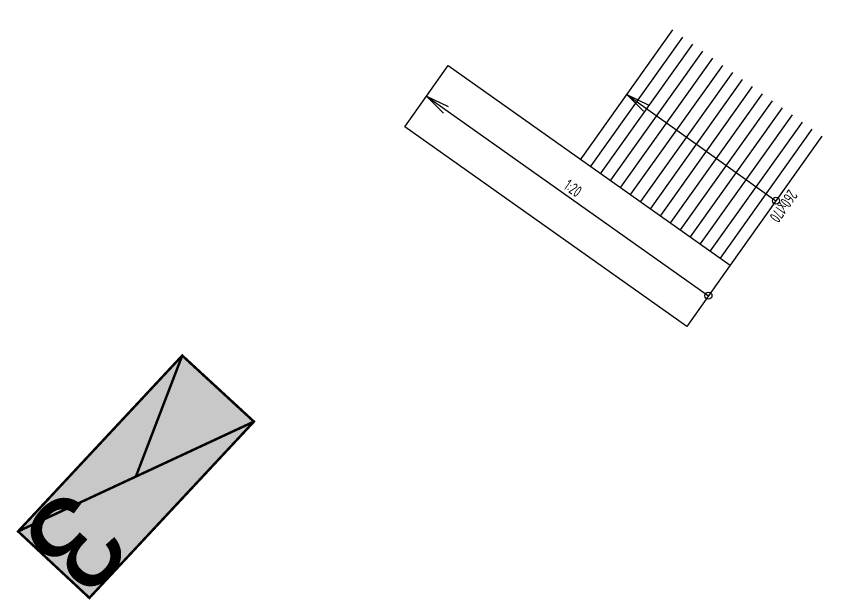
# Model space of a CAD drawing. Extents: x -2918 to -212, y 225 to 5715.
# Drawn here: x -1852.72 to -1835.32, y 314.46 to 326.88 of the extents above; entities that cross this region are included whole.
import ezdxf
from ezdxf.enums import TextEntityAlignment as Align

# ---------------------------------------------------------------- set-up
doc = ezdxf.new("R2010")
doc.units = 0
doc.layers.get('0').update_dxf_attribs({"linetype": 'CONTINUOUS'})
for name, color, linetype in [('_ВИДОВОЙ_ЭКРАН', 254, 'CONTINUOUS'), ('ДВ_ОФР_РАМКА', 7, 'CONTINUOUS'), ('ЛЕСТНИЦЫ', 4, 'CONTINUOUS'), ('ПАНДУС', 7, 'CONTINUOUS')]:
    doc.layers.add(name, color=color, linetype=linetype)
doc.styles.add('ISOCPEUR', font='isocpeur.ttf', dxfattribs={"width": 0.65})
doc.styles.get("Standard").update_dxf_attribs({"font": 'arial.ttf'})

# ---------------------------------------------------------------- blocks, each defined once
blk = doc.blocks.new('АР_КРУЖОК_1_1')
at = {"color": 0, "linetype": 'BYBLOCK'}
blk.add_circle((0, 0), 75, dxfattribs=at)
blk = doc.blocks.new('*U271')
at = {"color": 0, "linetype": 'BYBLOCK'}
for q in [(-500, 85), (-500, -85)]:
    blk.add_line((0, 0), q, dxfattribs=at)
blk = doc.blocks.new('*U217')
at = {"color": 4, "linetype": 'BYBLOCK'}
for p, q in [((-2938, 2565), (-5153, 28)), ((-2742, 2394), (-4957, -143)), ((-2546, 2223), (-4762, -314)), ((-2350, 2052), (-4566, -485)), ((-2154, 1881), (-4370, -656)), ((-1958, 1710), (-4174, -827)), ((-1763, 1539), (-3978, -998)), ((-1567, 1368), (-3782, -1169)), ((-1371, 1197), (-3587, -1340)), ((-1175, 1026), (-3391, -1511)), ((-979, 855), (-3195, -1682)), ((-783, 684), (-2999, -1853)), ((-588, 513), (-2803, -2024)), ((-392, 342), (-2607, -2195)), ((-196, 171), (-2412, -2366)), ((0, 0), (-2216, -2537))]:
    blk.add_line(p, q, dxfattribs=at)
blk.add_lwpolyline([(-4045, 1297), (-1108, -1269)], dxfattribs=at)
at = {"color": 4, "linetype": 'BYBLOCK', "rotation": 138.8701275403128}
for name, p in [('*U271', (-4045, 1297)), ('АР_КРУЖОК_1_1', (-1108, -1269))]:
    blk.add_blockref(name, p, dxfattribs=at)
at = {"layer": '_ВИДОВОЙ_ЭКРАН', "color": 4, "ltscale": 20, "style": 'ISOCPEUR', "width": 0.65}
blk.add_attdef('УКЛОН', text='', height=250, rotation=228.8701, dxfattribs=at).set_placement((-1108, -1269), align=Align.BOTTOM_CENTER)
blk = doc.blocks.new('*U218')
at = {"color": 0, "linetype": 'BYBLOCK'}
blk.add_lwpolyline([(-800, -1386), (-7165, 2289), (-6365, 3675), (0, 0)], close=True, dxfattribs=at)
blk.add_lwpolyline([(-6765, 2982), (-400, -693)], dxfattribs=at)
at = {"color": 0, "linetype": 'BYBLOCK', "rotation": 150}
for name, p in [('*U271', (-6765, 2982)), ('АР_КРУЖОК_1_1', (-400, -693))]:
    blk.add_blockref(name, p, dxfattribs=at)
at = {"color": 0, "linetype": 'BYBLOCK', "ltscale": 20, "style": 'ISOCPEUR', "width": 0.65}
blk.add_attdef('УКЛОН', text='', height=250, rotation=330, dxfattribs=at).set_placement((-3583, 1145), align=Align.BOTTOM_CENTER)
blk = doc.blocks.new('КОНТЕЙНЕРНАЯ_ПЛОЩАДКА_НА_3')
at = {"layer": 'ДВ_ОФР_РАМКА'}
h = blk.add_hatch(color=5, dxfattribs=at)
h.dxf.hatch_style = 1
h.paths.add_polyline_path([(0, 0), (-0.013, 2.075), (5.12, 2.075), (5.12, 0)])
at = {"const_width": 0.053}
blk.add_lwpolyline([(0, 0), (-0.013, 2.075), (5.12, 2.075), (5.12, 0)], close=True, dxfattribs=at)
for points in [[(-0.013, 2.075), (5.12, 0)], [(0, 0), (2.557, 1.036)]]:
    blk.add_lwpolyline(points, dxfattribs=at)
blk.add_lwpolyline([(0, 0), (5.12, 0)])
at = {"insert": (3.672, 2.068), "char_height": 2, "attachment_point": 1}
blk.add_mtext_dynamic_manual_height_columns('3', width=1.11346, gutter_width=12.5, heights=[-2.044], dxfattribs=at)

msp = doc.modelspace()

# ---------------------------------------------------------------- block references
at = {"rotation": 226.9765530706109}
msp.add_blockref('КОНТЕЙНЕРНАЯ_ПЛОЩАДКА_НА_3', (-1849.185, 319.661), dxfattribs=at)
at = {"layer": 'ЛЕСТНИЦЫ', "color": 4, "xscale": 0.001, "yscale": 0.001, "zscale": 0.001, "rotation": 5.658026306228185}
msp.add_blockref('*U217', (-1835.571, 324.329), dxfattribs=at).add_auto_attribs({'УКЛОН': '260х170'})
at = {"layer": 'ПАНДУС', "color": 4, "linetype": 'BYBLOCK', "xscale": 0.001, "yscale": 0.001, "zscale": 0.001, "rotation": 354.7062195849174}
msp.add_blockref('*U218', (-1837.524, 321.588), dxfattribs=at).add_auto_attribs({'УКЛОН': '1:20'})

doc.saveas('drawing.dxf')
